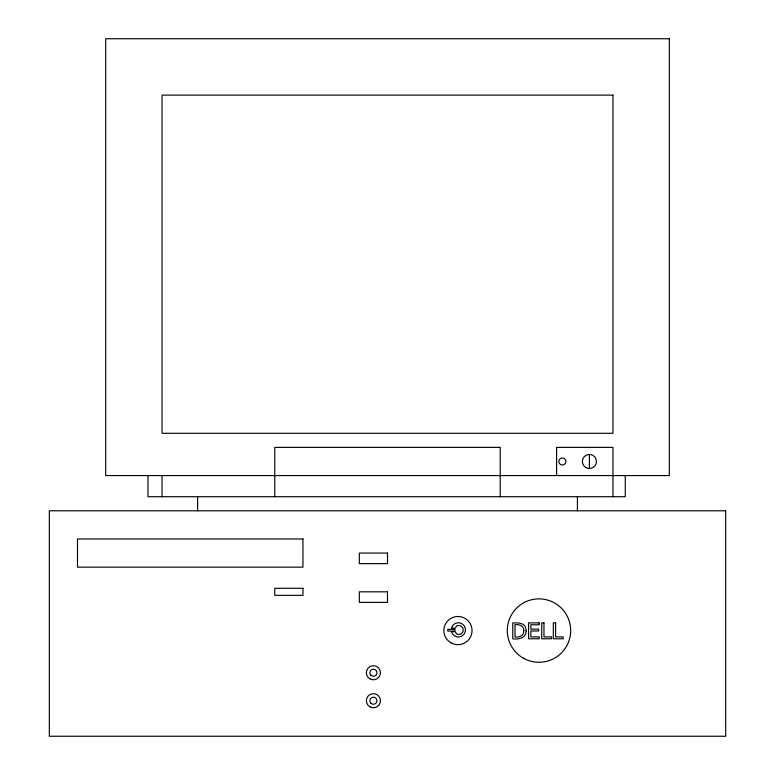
<?xml version="1.0" encoding="UTF-8"?>
<svg xmlns="http://www.w3.org/2000/svg" width="775" height="775" viewBox="0 0 775 775"><rect width="100%" height="100%" fill="white"/><g stroke="black" fill="none" stroke-linecap="round" stroke-linejoin="round"><path stroke-width="1.16" d="M625.28 475.569L625.28 496.707L147.977 496.707L147.977 475.569M612.957 496.707L612.957 447.388L556.595 447.388L556.595 475.569M589.417 454.431L589.417 468.526M577.404 496.707L577.404 510.793M500.224 496.707L500.224 447.388L274.776 447.388L274.776 496.707M197.596 496.707L197.596 510.793M162.043 475.569L162.043 496.707M523.813 630.811C524.307 635.684 519.037 637.66 515.026 636.963L515.026 624.698C519.008 624.011 524.249 625.987 523.813 630.811M526.157 630.84C526.438 637.99 518.349 639.743 512.769 638.774L512.769 622.877L518.775 622.964L522.718 624.137A7.023 7.023 0 0 1 525.653 627.721L526.157 630.84M451.418 628.118L454.847 628.399L457.056 625.658L460.582 625.658L463.082 628.137L463.082 631.664L460.767 634.308L457.24 634.308L454.935 631.644L451.418 631.644A7.159 7.159 0 0 0 462.433 635.762A7.159 7.159 0 0 0 462.433 624.001A7.159 7.159 0 0 0 451.418 628.118M669.319 38.75L105.681 38.75L105.681 475.569L669.319 475.569L669.319 38.75M612.957 95.112L162.043 95.112L162.043 433.293L612.957 433.293L612.957 95.112M725.681 510.793L49.319 510.793L49.319 736.25L725.681 736.25L725.681 510.793M302.957 538.974L77.5 538.974L77.5 567.155L302.957 567.155L302.957 538.974M387.5 553.069L359.319 553.069L359.319 563.638L387.5 563.638L387.5 553.069M302.957 588.293L274.776 588.293L274.776 595.345L302.957 595.345L302.957 588.293M387.5 591.819L359.319 591.819L359.319 602.388L387.5 602.388L387.5 591.819M539.226 622.877L528.608 622.877L528.608 638.774L539.226 638.774L539.226 636.895L530.865 636.895L530.865 630.995L538.654 630.995L538.654 629.116L530.865 629.116L530.865 624.757L539.226 624.757L539.226 622.877M543.972 622.877L541.715 622.877L541.715 638.774L551.558 638.774L551.558 636.895L543.972 636.895L543.972 622.877M555.597 622.877L553.34 622.877L553.34 638.774L563.183 638.774L563.183 636.895L555.597 636.895L555.597 622.877M454.847 629.358L447.795 629.358L447.795 631.121L454.847 631.121L454.847 629.358M370.915 703.196A3.526 3.526 0 0 0 376.815 701.617A3.526 3.526 0 0 0 372.494 697.306A3.526 3.526 0 0 0 370.915 703.196M370.915 675.228A3.526 3.526 0 0 0 376.815 673.649A3.526 3.526 0 0 0 372.494 669.329A3.526 3.526 0 0 0 370.915 675.228M369.888 706.81A7.043 7.043 0 0 0 380.457 700.707A7.043 7.043 0 0 0 369.888 694.603A7.043 7.043 0 0 0 369.888 706.81M369.888 678.842A7.043 7.043 0 0 0 380.457 672.739A7.043 7.043 0 0 0 369.888 666.636A7.043 7.043 0 0 0 369.888 678.842M450.905 642.775A14.095 14.095 0 0 0 472.043 630.569A14.095 14.095 0 0 0 450.905 618.363A14.095 14.095 0 0 0 450.905 642.775M523.125 658.023A31.707 31.707 0 0 0 570.681 630.569A31.707 31.707 0 0 0 523.125 603.115A31.707 31.707 0 0 0 523.125 658.023M585.89 467.577A7.043 7.043 0 0 0 596.459 461.474A7.043 7.043 0 0 0 585.89 455.38A7.043 7.043 0 0 0 585.89 467.577M560.596 464.525A3.526 3.526 0 0 0 565.886 461.474A3.526 3.526 0 0 0 560.596 458.422A3.526 3.526 0 0 0 560.596 464.525"/></g></svg>
